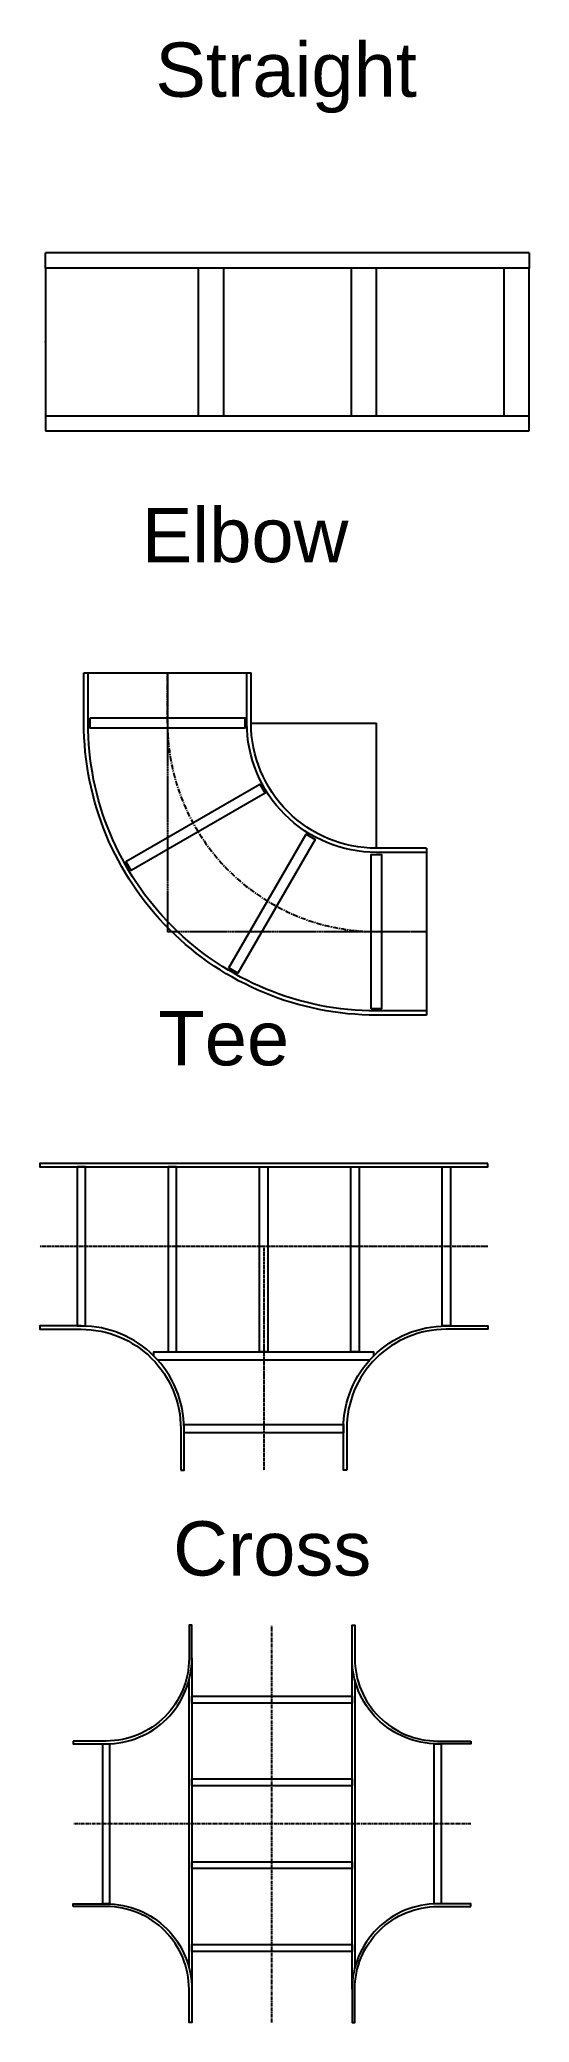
# Model space of a CAD drawing. Header units: millimetres. Extents: x 532 to 1433, y -496 to 3159.
import ezdxf

# ---------------------------------------------------------------- set-up
doc = ezdxf.new("R2010")
doc.units = ezdxf.units.MM
for name, pattern in [('1', [0.375, 0.25, -0.125]), ('CENTER', [2, 1.25, -0.25, 0.25, -0.25]), ('CENTER3', [0.5625, 0.375, -0.0625, 0.0625, -0.0625])]:
    doc.linetypes.add(name, pattern=pattern)
doc.layers.get('Defpoints').update_dxf_attribs({"color": 40})
doc.layers.add('SDACA', color=7, linetype='Continuous', true_color=0x0c642f)
doc.styles.get("Standard").update_dxf_attribs({"font": 'arial.ttf'})

# ---------------------------------------------------------------- blocks, each defined once
blk = doc.blocks.new('Trary60x10-X')
at = {"color": 118, "linetype": 'ByBlock', "true_color": 0x0c642f}
for points in [[(-72, 30), (-72, 29), (-60, 29, 0.414214), (-29, 60), (-29, 72), (-30, 72), (-30, 60, -0.414214), (-60, 30)], [(72, 30), (72, 29), (60, 29, -0.414214), (29, 60), (29, 72), (30, 72), (30, 60, 0.414214), (60, 30)], [(-72, -30), (-72, -29), (-60, -29, -0.414214), (-29, -60), (-29, -72), (-30, -72), (-30, -60, 0.414214), (-60, -30)], [(72, -30), (72, -29), (60, -29, 0.414214), (29, -60), (29, -72), (30, -72), (30, -60, -0.414214), (60, -30)]]:
    blk.add_lwpolyline(points, format="xyb", close=True, dxfattribs=at)
for points in [[(-29, 60), (-29, 60), (-29, -60), (-29, -60)], [(29, -60), (29, -60), (29, 60), (29, 60)], [(-30, -52.19), (-30, 52.19)], [(30, 52.19), (30, -52.19)]]:
    blk.add_lwpolyline(points, dxfattribs=at)
for points in [[(29, 46.25), (29, 43.75), (-29, 43.75), (-29, 46.25)], [(-61.25, 29), (-58.75, 29), (-58.75, -29), (-61.25, -29)], [(61.25, -29), (58.75, -29), (58.75, 29), (61.25, 29)], [(29, 16.25), (29, 13.75), (-29, 13.75), (-29, 16.25)], [(29, -13.75), (29, -16.25), (-29, -16.25), (-29, -13.75)], [(29, -43.75), (29, -46.25), (-29, -46.25), (-29, -43.75)]]:
    blk.add_lwpolyline(points, close=True, dxfattribs=at)
at = {"layer": 'Defpoints', "color": 1, "linetype": 'CENTER'}
for p, q in [((0, -72), (0, 72)), ((72, 0), (-72, 0))]:
    blk.add_line(p, q, dxfattribs=at)
blk = doc.blocks.new('Trary40x10-L')
at = {"color": 118, "linetype": 'ByBlock', "true_color": 0x0c642f}
for p, q in [((-20, 62), (20, 62)), ((62, 20), (62, -20))]:
    blk.add_line(p, q, dxfattribs=at)
for points in [[(62, -20), (50, -20, -0.414214), (-20, 50), (-20, 62)], [(62, -19), (50, -19, -0.414214), (-19, 50), (-19, 62)], [(62, 19), (50, 19, -0.414214), (19, 50), (19, 62)], [(62, 20), (50, 20, -0.414214), (20, 50), (20, 62)]]:
    blk.add_lwpolyline(points, format="xyb", dxfattribs=at)
for points in [[(-18.49, 51.25), (18.52, 51.25), (18.52, 48.75), (-18.49, 48.75)], [(-9.94, 16.84), (22.12, 35.34), (23.37, 33.18), (-8.69, 14.67)], [(14.67, -8.69), (33.18, 23.37), (35.34, 22.12), (16.84, -9.94)], [(48.75, -18.49), (48.75, 18.52), (51.25, 18.52), (51.25, -18.49)]]:
    blk.add_lwpolyline(points, close=True, dxfattribs=at)
at = {"layer": 'Defpoints', "color": 1, "linetype": 'CENTER3'}
for p in [(0, 62), (62, 0)]:
    blk.add_line(p, (0, 0), dxfattribs=at)
at = {"layer": 'Defpoints', "linetype": 'ByBlock'}
for p in [(20, 50), (50, 20)]:
    blk.add_line(p, (50, 50), dxfattribs=at)
at = {"layer": 'Defpoints', "color": 5, "linetype": 'CENTER'}
blk.add_lwpolyline([(62, 0), (50, 0, -0.414214), (0, 50), (0, 62)], format="xyb", dxfattribs=at)
blk = doc.blocks.new('Trary50x10-T')
at = {"color": 118, "true_color": 0x0c642f}
for points in [[(67.5, 25), (-67.5, 25), (-67.5, 24), (67.5, 24)], [(-53.75, 24), (-56.25, 24), (-56.25, -24), (-53.75, -24)], [(-26.25, 24), (-28.75, 24), (-28.75, -31.83), (-26.25, -31.83)], [(-1.25, 24), (1.25, 24), (1.25, -31.83), (-1.25, -31.83)], [(26.25, 24), (28.75, 24), (28.75, -31.83), (26.25, -31.83)], [(53.75, 24), (56.25, 24), (56.25, -24), (53.75, -24)], [(-24, -56.25), (-24, -53.75), (24, -53.75), (24, -56.25)]]:
    blk.add_lwpolyline(points, close=True, dxfattribs=at)
for points in [[(-25, -67.5), (-24, -67.5), (-24, -55, 0.414214), (-55, -24), (-67.5, -24), (-67.5, -25), (-55, -25, -0.414214), (-25, -55)], [(25, -67.5), (24, -67.5), (24, -55, -0.414214), (55, -24), (67.5, -24), (67.5, -25), (55, -25, 0.414214), (25, -55)]]:
    blk.add_lwpolyline(points, format="xyb", close=True, dxfattribs=at)
for points in [[(-33.08, -33.08), (-33.08, -31.83), (33.08, -31.83), (33.08, -33.08)], [(31.9, -34.33), (-31.9, -34.33)]]:
    blk.add_lwpolyline(points, dxfattribs=at)
at = {"layer": 'Defpoints', "color": 1, "linetype": '1'}
for p, q in [((67.5, 0), (-67.5, 0)), ((0, 0), (0, -67.5))]:
    blk.add_line(p, q, dxfattribs=at)
blk = doc.blocks.new('*U25')
at = {"color": 0}
for p, q in [((0, 14.5), (0, 17.5)), ((95, 17.5), (0, 17.5)), ((95, 17.5), (95, 14.5)), ((95, 14.5), (0, 14.5)), ((0, 14.5), (0, -14.5)), ((0, 0), (0, 0)), ((0, 0), (0, 0)), ((0, 0), (0, 0)), ((0, 0), (0, 0)), ((0, 0), (0, 0)), ((0, 0), (0, 0)), ((0, 0), (0, 0)), ((0, -14.5), (95, -14.5)), ((0, -14.5), (0, -17.5)), ((95, -17.5), (95, -14.5)), ((0, -17.5), (95, -17.5))]:
    blk.add_line(p, q, dxfattribs=at)
blk.add_line((0, 0), (0, 0))
for points in [[(30, 14.5), (30, -14.5), (35, -14.5), (35, 14.5), (30, 14.5)], [(60, 14.5), (60, -14.5), (65, -14.5), (65, 14.5), (60, 14.5)], [(90, 14.5), (90, -14.5), (95, -14.5), (95, 14.5), (90, 14.5)]]:
    blk.add_lwpolyline(points, dxfattribs=at)
blk.add_point((0, 0))

msp = doc.modelspace()

# ---------------------------------------------------------------- block references
for name, p, xscale, yscale, zscale in [('Trary40x10-L', (767.5, 1514.7), 7.692307692307693, 7.692307692307693, 7.692307692307693), ('Trary50x10-T', (944.7, 934.4), 6.108606703593679, 6.108606703593679, 6.108606703593679), ('Trary60x10-X', (959.8, -130), 5.084745762711864, 5.084745762711864, 5.084745762711864)]:
    msp.add_blockref(name, p, dxfattribs=dict(xscale=xscale, yscale=yscale, zscale=zscale))
at = {"layer": 'SDACA', "xscale": 9.375, "yscale": 9.375, "zscale": 9.375}
msp.add_blockref('*U25', (542.9, 2601.9), dxfattribs=at)

# ---------------------------------------------------------------- texts
at = {"layer": 'SDACA', "char_height": 100, "attachment_point": 1}
for s, insert in [('Straight', (745.2, 3153.9)), ('Elbow', (720.2, 2295.9)), ('Tee', (750.8, 1368.3)), ('Cross', (777.9, 427.7))]:
    msp.add_mtext_dynamic_manual_height_columns(s, width=20.027, gutter_width=12.5, heights=[0], dxfattribs=dict(at, insert=insert))

doc.saveas('drawing.dxf')
